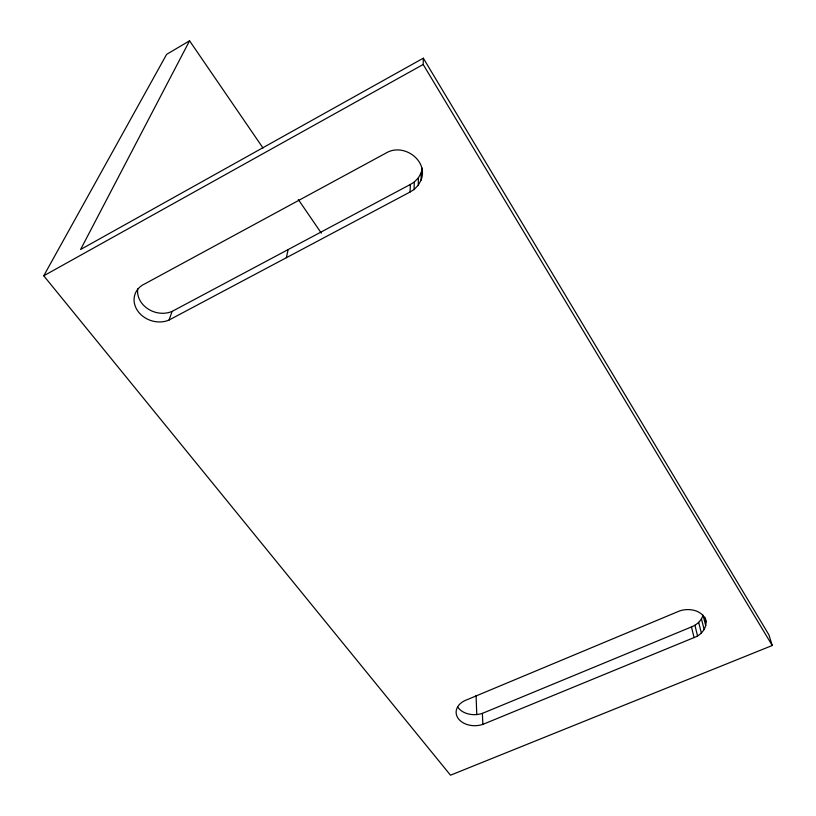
<?xml version="1.0" encoding="UTF-8"?>
<svg xmlns="http://www.w3.org/2000/svg" width="816" height="816" viewBox="0 0 816 816"><rect width="100%" height="100%" fill="white"/><g stroke="black" fill="none" stroke-linecap="round" stroke-linejoin="round"><path stroke-width="1.22" d="M189.567 40.8L166.637 54.356L43.748 275.788L450.503 775.2L772.252 645.497L423.178 64.484L423.32 58.181L80.6 249.492L189.567 40.8L263.007 148.012M421.066 180.122C428.512 160.946 404.716 143.463 387.488 152.255L145.064 283.723A23.409 19.717 18.4 0 0 137.414 310.478A23.409 19.717 18.4 0 0 169.034 320.045L410.06 192.015L414.059 189.557L418.231 185.273L421.066 180.122L421.229 172.676L422.249 168.167M418.231 185.273L418.424 177.776L421.229 172.676M414.059 189.557L414.304 182.019L418.424 177.776M410.06 192.015L410.356 184.467L414.304 182.019M706.013 621.894C703.851 610.235 689.041 607.492 679.381 611.021L467.14 699.669A18.921 13.699 -1.4 0 0 457.827 717.907A18.921 13.699 -1.4 0 0 482.848 724.394L694.049 637.582C702.188 634.858 708.869 625.729 704.8 617.192M286.365 257.723L288.119 249.584M169.034 320.045L172.105 311.396L410.356 184.467M457.654 706.972A18.737 13.637 -1.4 0 0 482.378 713.368L691.458 626.933C696.721 624.852 701.444 620.782 703.025 615.203L705.758 625.79M43.748 275.788L423.178 64.484M298.289 199.512L321.331 233.152M423.32 58.181L768.886 634.807L772.252 645.497M701.454 618.987L704.167 629.595M698.69 622.424L701.372 633.053M694.916 625.28L697.547 635.919M691.458 626.933L694.049 637.582M482.378 713.368L482.848 724.394M476.075 695.558L476.779 714.602M172.105 311.396A23.134 19.553 18.6 0 1 147.89 308.856A23.134 19.553 18.6 0 1 137.741 288.813"/></g></svg>
